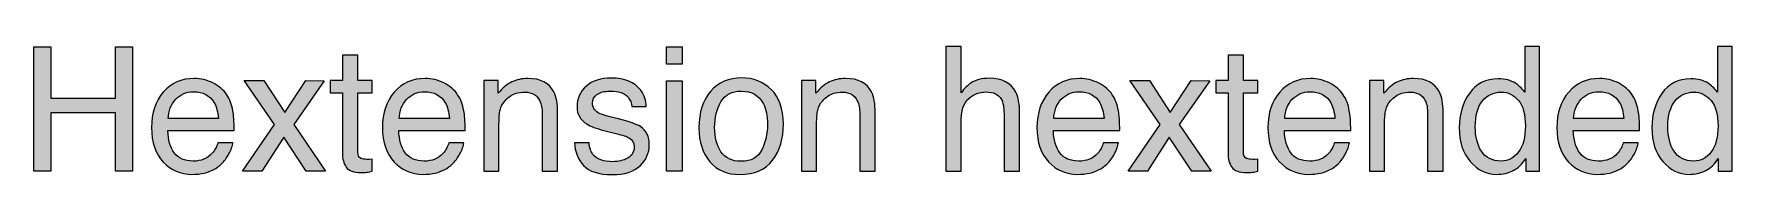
# Model space of a CAD drawing. Header units: millimetres. Extents: x 5.6 to 101.1, y 33.8 to 120.6.
# Drawn here: x 81.31 to 98.61, y 78.27 to 79.58 of the extents above; entities that cross this region are included whole.
import ezdxf

# ---------------------------------------------------------------- set-up
doc = ezdxf.new("R2010")
doc.units = ezdxf.units.MM
doc.layers.add('Text and Guidance', color=7, linetype='Continuous')

msp = doc.modelspace()

# ---------------------------------------------------------------- hatches: boundary and pattern name
at = {"layer": 'Text and Guidance', "true_color": 0x5994dc, "transparency": 33554687}
h = msp.add_hatch(color=153, dxfattribs=at)
edge = h.paths.add_edge_path(flags=0)
edge.add_spline(control_points=[(90.598, 79.58), (90.598, 79.58), (90.753, 79.58), (90.753, 79.58), (90.753, 79.58), (90.753, 79.108), (90.753, 79.108), (90.79, 79.154), (90.823, 79.187), (90.852, 79.206), (90.902, 79.238), (90.964, 79.255), (91.039, 79.255), (91.173, 79.255), (91.264, 79.208), (91.311, 79.114), (91.337, 79.063), (91.35, 78.992), (91.35, 78.902), (91.35, 78.902), (91.35, 78.31), (91.35, 78.31), (91.35, 78.31), (91.191, 78.31), (91.191, 78.31), (91.191, 78.31), (91.191, 78.891), (91.191, 78.891), (91.191, 78.959), (91.182, 79.009), (91.165, 79.04), (91.137, 79.091), (91.084, 79.116), (91.006, 79.116), (90.942, 79.116), (90.884, 79.094), (90.832, 79.05), (90.779, 79.006), (90.753, 78.922), (90.753, 78.799), (90.753, 78.799), (90.753, 78.31), (90.753, 78.31), (90.753, 78.31), (90.598, 78.31), (90.598, 78.31), (90.598, 78.31), (90.598, 79.58), (90.598, 79.58)], knot_values=[0, 0, 0, 0, 1, 1, 1, 2, 2, 2, 3, 3, 3, 4, 4, 4, 5, 5, 5, 6, 6, 6, 7, 7, 7, 8, 8, 8, 9, 9, 9, 10, 10, 10, 11, 11, 11, 12, 12, 12, 13, 13, 13, 14, 14, 14, 15, 15, 15, 16, 16, 16, 16], degree=3, periodic=1)
h = msp.add_hatch(color=153, dxfattribs=at)
edge = h.paths.add_edge_path(flags=0)
edge.add_spline(control_points=[(96.226, 79.249), (96.296, 79.249), (96.355, 79.234), (96.403, 79.204), (96.431, 79.187), (96.462, 79.157), (96.497, 79.114), (96.497, 79.114), (96.497, 79.58), (96.497, 79.58), (96.497, 79.58), (96.646, 79.58), (96.646, 79.58), (96.646, 79.58), (96.646, 78.31), (96.646, 78.31), (96.646, 78.31), (96.506, 78.31), (96.506, 78.31), (96.506, 78.31), (96.506, 78.438), (96.506, 78.438), (96.47, 78.382), (96.428, 78.34), (96.378, 78.315), (96.329, 78.29), (96.272, 78.277), (96.208, 78.277), (96.106, 78.277), (96.017, 78.321), (95.941, 78.407), (95.866, 78.493), (95.829, 78.608), (95.829, 78.752), (95.829, 78.886), (95.863, 79.003), (95.932, 79.101), (96, 79.2), (96.098, 79.249), (96.226, 79.249)], knot_values=[0, 0, 0, 0, 1, 1, 1, 2, 2, 2, 3, 3, 3, 4, 4, 4, 5, 5, 5, 6, 6, 6, 7, 7, 7, 8, 8, 8, 9, 9, 9, 10, 10, 10, 11, 11, 11, 12, 12, 12, 13, 13, 13, 13], degree=3, periodic=1)
edge = h.paths.add_edge_path(flags=0)
edge.add_spline(control_points=[(95.992, 78.76), (95.992, 78.662), (96.013, 78.579), (96.055, 78.512), (96.097, 78.446), (96.164, 78.413), (96.257, 78.413), (96.328, 78.413), (96.387, 78.443), (96.434, 78.505), (96.48, 78.567), (96.503, 78.655), (96.503, 78.771), (96.503, 78.887), (96.479, 78.974), (96.432, 79.03), (96.384, 79.086), (96.325, 79.114), (96.255, 79.114), (96.177, 79.114), (96.114, 79.084), (96.065, 79.024), (96.017, 78.964), (95.992, 78.876), (95.992, 78.76)], knot_values=[0, 0, 0, 0, 1, 1, 1, 2, 2, 2, 3, 3, 3, 4, 4, 4, 5, 5, 5, 6, 6, 6, 7, 7, 7, 8, 8, 8, 8], degree=3, periodic=1)
h = msp.add_hatch(color=153, dxfattribs=at)
edge = h.paths.add_edge_path(flags=0)
edge.add_spline(control_points=[(98.188, 79.249), (98.258, 79.249), (98.317, 79.234), (98.365, 79.204), (98.393, 79.187), (98.424, 79.157), (98.459, 79.114), (98.459, 79.114), (98.459, 79.58), (98.459, 79.58), (98.459, 79.58), (98.608, 79.58), (98.608, 79.58), (98.608, 79.58), (98.608, 78.31), (98.608, 78.31), (98.608, 78.31), (98.468, 78.31), (98.468, 78.31), (98.468, 78.31), (98.468, 78.438), (98.468, 78.438), (98.432, 78.382), (98.39, 78.34), (98.34, 78.315), (98.291, 78.29), (98.234, 78.277), (98.17, 78.277), (98.068, 78.277), (97.979, 78.321), (97.903, 78.407), (97.828, 78.493), (97.791, 78.608), (97.791, 78.752), (97.791, 78.886), (97.825, 79.003), (97.894, 79.101), (97.962, 79.2), (98.06, 79.249), (98.188, 79.249)], knot_values=[0, 0, 0, 0, 1, 1, 1, 2, 2, 2, 3, 3, 3, 4, 4, 4, 5, 5, 5, 6, 6, 6, 7, 7, 7, 8, 8, 8, 9, 9, 9, 10, 10, 10, 11, 11, 11, 12, 12, 12, 13, 13, 13, 13], degree=3, periodic=1)
edge = h.paths.add_edge_path(flags=0)
edge.add_spline(control_points=[(97.954, 78.76), (97.954, 78.662), (97.975, 78.579), (98.017, 78.512), (98.059, 78.446), (98.126, 78.413), (98.219, 78.413), (98.29, 78.413), (98.349, 78.443), (98.396, 78.505), (98.442, 78.567), (98.465, 78.655), (98.465, 78.771), (98.465, 78.887), (98.441, 78.974), (98.394, 79.03), (98.346, 79.086), (98.287, 79.114), (98.217, 79.114), (98.139, 79.114), (98.076, 79.084), (98.027, 79.024), (97.979, 78.964), (97.954, 78.876), (97.954, 78.76)], knot_values=[0, 0, 0, 0, 1, 1, 1, 2, 2, 2, 3, 3, 3, 4, 4, 4, 5, 5, 5, 6, 6, 6, 7, 7, 7, 8, 8, 8, 8], degree=3, periodic=1)
for points in [[(81.308, 79.575), (81.482, 79.575), (81.482, 79.052), (82.14, 79.052), (82.14, 79.575), (82.313, 79.575), (82.313, 78.31), (82.14, 78.31), (82.14, 78.902), (81.482, 78.902), (81.482, 78.31), (81.308, 78.31)], [(83.45, 79.232), (83.651, 79.232), (83.863, 78.908), (84.077, 79.232), (84.266, 79.228), (83.955, 78.783), (84.28, 78.31), (84.082, 78.31), (83.853, 78.656), (83.63, 78.31), (83.434, 78.31), (83.759, 78.783)], [(92.472, 79.232), (92.673, 79.232), (92.885, 78.908), (93.099, 79.232), (93.288, 79.228), (92.977, 78.783), (93.302, 78.31), (93.104, 78.31), (92.874, 78.656), (92.652, 78.31), (92.456, 78.31), (92.781, 78.783)]]:
    msp.add_hatch(color=153, dxfattribs=at).paths.add_polyline_path(points, flags=0)
h = msp.add_hatch(color=153, dxfattribs=at)
edge = h.paths.add_edge_path(flags=0)
edge.add_spline(control_points=[(84.451, 79.49), (84.451, 79.49), (84.608, 79.49), (84.608, 79.49), (84.608, 79.49), (84.608, 79.232), (84.608, 79.232), (84.608, 79.232), (84.755, 79.232), (84.755, 79.232), (84.755, 79.232), (84.755, 79.106), (84.755, 79.106), (84.755, 79.106), (84.608, 79.106), (84.608, 79.106), (84.608, 79.106), (84.608, 78.504), (84.608, 78.504), (84.608, 78.472), (84.619, 78.45), (84.641, 78.439), (84.653, 78.433), (84.673, 78.43), (84.701, 78.43), (84.701, 78.43), (84.725, 78.43), (84.725, 78.43), (84.725, 78.43), (84.755, 78.432), (84.755, 78.432), (84.755, 78.432), (84.755, 78.31), (84.755, 78.31), (84.737, 78.305), (84.719, 78.301), (84.7, 78.299), (84.68, 78.297), (84.66, 78.295), (84.637, 78.295), (84.565, 78.295), (84.516, 78.314), (84.49, 78.351), (84.464, 78.388), (84.451, 78.436), (84.451, 78.495), (84.451, 78.495), (84.451, 79.106), (84.451, 79.106), (84.451, 79.106), (84.326, 79.106), (84.326, 79.106), (84.326, 79.106), (84.326, 79.232), (84.326, 79.232), (84.326, 79.232), (84.451, 79.232), (84.451, 79.232), (84.451, 79.232), (84.451, 79.49), (84.451, 79.49)], knot_values=[0, 0, 0, 0, 1, 1, 1, 2, 2, 2, 3, 3, 3, 4, 4, 4, 5, 5, 5, 6, 6, 6, 7, 7, 7, 8, 8, 8, 9, 9, 9, 10, 10, 10, 11, 11, 11, 12, 12, 12, 13, 13, 13, 14, 14, 14, 15, 15, 15, 16, 16, 16, 17, 17, 17, 18, 18, 18, 19, 19, 19, 20, 20, 20, 20], degree=3, periodic=1)
h = msp.add_hatch(color=153, dxfattribs=at)
h.paths.add_polyline_path([(87.754, 79.228), (87.912, 79.228), (87.912, 78.31), (87.754, 78.31)], flags=0)
h.paths.add_polyline_path([(87.754, 79.575), (87.912, 79.575), (87.912, 79.4), (87.754, 79.4)], flags=0)
h = msp.add_hatch(color=153, dxfattribs=at)
edge = h.paths.add_edge_path(flags=0)
edge.add_spline(control_points=[(93.473, 79.49), (93.473, 79.49), (93.63, 79.49), (93.63, 79.49), (93.63, 79.49), (93.63, 79.232), (93.63, 79.232), (93.63, 79.232), (93.777, 79.232), (93.777, 79.232), (93.777, 79.232), (93.777, 79.106), (93.777, 79.106), (93.777, 79.106), (93.63, 79.106), (93.63, 79.106), (93.63, 79.106), (93.63, 78.504), (93.63, 78.504), (93.63, 78.472), (93.641, 78.45), (93.663, 78.439), (93.675, 78.433), (93.695, 78.43), (93.723, 78.43), (93.723, 78.43), (93.747, 78.43), (93.747, 78.43), (93.747, 78.43), (93.777, 78.432), (93.777, 78.432), (93.777, 78.432), (93.777, 78.31), (93.777, 78.31), (93.759, 78.305), (93.741, 78.301), (93.722, 78.299), (93.702, 78.297), (93.682, 78.295), (93.659, 78.295), (93.587, 78.295), (93.538, 78.314), (93.512, 78.351), (93.486, 78.388), (93.473, 78.436), (93.473, 78.495), (93.473, 78.495), (93.473, 79.106), (93.473, 79.106), (93.473, 79.106), (93.348, 79.106), (93.348, 79.106), (93.348, 79.106), (93.348, 79.232), (93.348, 79.232), (93.348, 79.232), (93.473, 79.232), (93.473, 79.232), (93.473, 79.232), (93.473, 79.49), (93.473, 79.49)], knot_values=[0, 0, 0, 0, 1, 1, 1, 2, 2, 2, 3, 3, 3, 4, 4, 4, 5, 5, 5, 6, 6, 6, 7, 7, 7, 8, 8, 8, 9, 9, 9, 10, 10, 10, 11, 11, 11, 12, 12, 12, 13, 13, 13, 14, 14, 14, 15, 15, 15, 16, 16, 16, 17, 17, 17, 18, 18, 18, 19, 19, 19, 20, 20, 20, 20], degree=3, periodic=1)
h = msp.add_hatch(color=153, dxfattribs=at)
edge = h.paths.add_edge_path(flags=0)
edge.add_spline(control_points=[(82.941, 79.253), (83.007, 79.253), (83.07, 79.238), (83.132, 79.207), (83.193, 79.176), (83.24, 79.137), (83.272, 79.088), (83.303, 79.041), (83.324, 78.987), (83.334, 78.925), (83.343, 78.882), (83.348, 78.815), (83.348, 78.722), (83.348, 78.722), (82.672, 78.722), (82.672, 78.722), (82.675, 78.628), (82.697, 78.553), (82.738, 78.496), (82.779, 78.44), (82.844, 78.412), (82.93, 78.412), (83.011, 78.412), (83.076, 78.438), (83.124, 78.492), (83.152, 78.523), (83.171, 78.559), (83.183, 78.599), (83.183, 78.599), (83.335, 78.599), (83.335, 78.599), (83.331, 78.566), (83.318, 78.528), (83.295, 78.486), (83.272, 78.445), (83.247, 78.411), (83.219, 78.384), (83.172, 78.338), (83.113, 78.307), (83.044, 78.291), (83.007, 78.282), (82.964, 78.277), (82.917, 78.277), (82.802, 78.277), (82.705, 78.319), (82.625, 78.403), (82.546, 78.486), (82.506, 78.603), (82.506, 78.754), (82.506, 78.902), (82.546, 79.022), (82.626, 79.114), (82.707, 79.207), (82.812, 79.253), (82.941, 79.253)], knot_values=[0, 0, 0, 0, 1, 1, 1, 2, 2, 2, 3, 3, 3, 4, 4, 4, 5, 5, 5, 6, 6, 6, 7, 7, 7, 8, 8, 8, 9, 9, 9, 10, 10, 10, 11, 11, 11, 12, 12, 12, 13, 13, 13, 14, 14, 14, 15, 15, 15, 16, 16, 16, 17, 17, 17, 18, 18, 18, 18], degree=3, periodic=1)
edge = h.paths.add_edge_path(flags=0)
edge.add_spline(control_points=[(83.189, 78.845), (83.182, 78.912), (83.168, 78.966), (83.145, 79.006), (83.102, 79.081), (83.031, 79.118), (82.932, 79.118), (82.861, 79.118), (82.801, 79.092), (82.753, 79.041), (82.705, 78.989), (82.679, 78.924), (82.676, 78.845), (82.676, 78.845), (83.189, 78.845), (83.189, 78.845)], knot_values=[0, 0, 0, 0, 1, 1, 1, 2, 2, 2, 3, 3, 3, 4, 4, 4, 5, 5, 5, 5], degree=3, periodic=1)
h = msp.add_hatch(color=153, dxfattribs=at)
edge = h.paths.add_edge_path(flags=0)
edge.add_spline(control_points=[(85.294, 79.253), (85.36, 79.253), (85.423, 79.238), (85.485, 79.207), (85.546, 79.176), (85.593, 79.137), (85.625, 79.088), (85.656, 79.041), (85.677, 78.987), (85.687, 78.925), (85.696, 78.882), (85.701, 78.815), (85.701, 78.722), (85.701, 78.722), (85.025, 78.722), (85.025, 78.722), (85.028, 78.628), (85.05, 78.553), (85.091, 78.496), (85.132, 78.44), (85.197, 78.412), (85.283, 78.412), (85.364, 78.412), (85.429, 78.438), (85.477, 78.492), (85.505, 78.523), (85.524, 78.559), (85.536, 78.599), (85.536, 78.599), (85.688, 78.599), (85.688, 78.599), (85.684, 78.566), (85.671, 78.528), (85.648, 78.486), (85.625, 78.445), (85.6, 78.411), (85.572, 78.384), (85.525, 78.338), (85.466, 78.307), (85.397, 78.291), (85.36, 78.282), (85.317, 78.277), (85.27, 78.277), (85.155, 78.277), (85.058, 78.319), (84.978, 78.403), (84.899, 78.486), (84.859, 78.603), (84.859, 78.754), (84.859, 78.902), (84.899, 79.022), (84.979, 79.114), (85.06, 79.207), (85.165, 79.253), (85.294, 79.253)], knot_values=[0, 0, 0, 0, 1, 1, 1, 2, 2, 2, 3, 3, 3, 4, 4, 4, 5, 5, 5, 6, 6, 6, 7, 7, 7, 8, 8, 8, 9, 9, 9, 10, 10, 10, 11, 11, 11, 12, 12, 12, 13, 13, 13, 14, 14, 14, 15, 15, 15, 16, 16, 16, 17, 17, 17, 18, 18, 18, 18], degree=3, periodic=1)
edge = h.paths.add_edge_path(flags=0)
edge.add_spline(control_points=[(85.542, 78.845), (85.535, 78.912), (85.521, 78.966), (85.498, 79.006), (85.455, 79.081), (85.384, 79.118), (85.285, 79.118), (85.214, 79.118), (85.154, 79.092), (85.106, 79.041), (85.058, 78.989), (85.032, 78.924), (85.029, 78.845), (85.029, 78.845), (85.542, 78.845), (85.542, 78.845)], knot_values=[0, 0, 0, 0, 1, 1, 1, 2, 2, 2, 3, 3, 3, 4, 4, 4, 5, 5, 5, 5], degree=3, periodic=1)
h = msp.add_hatch(color=153, dxfattribs=at)
edge = h.paths.add_edge_path(flags=0)
edge.add_spline(control_points=[(85.891, 79.232), (85.891, 79.232), (86.039, 79.232), (86.039, 79.232), (86.039, 79.232), (86.039, 79.102), (86.039, 79.102), (86.082, 79.156), (86.128, 79.194), (86.177, 79.218), (86.226, 79.241), (86.28, 79.253), (86.34, 79.253), (86.471, 79.253), (86.559, 79.207), (86.605, 79.116), (86.631, 79.066), (86.643, 78.995), (86.643, 78.902), (86.643, 78.902), (86.643, 78.31), (86.643, 78.31), (86.643, 78.31), (86.486, 78.31), (86.486, 78.31), (86.486, 78.31), (86.486, 78.891), (86.486, 78.891), (86.486, 78.948), (86.477, 78.993), (86.461, 79.027), (86.433, 79.085), (86.383, 79.114), (86.311, 79.114), (86.274, 79.114), (86.244, 79.11), (86.22, 79.102), (86.178, 79.09), (86.14, 79.065), (86.108, 79.027), (86.082, 78.996), (86.066, 78.965), (86.058, 78.932), (86.05, 78.9), (86.046, 78.853), (86.046, 78.793), (86.046, 78.793), (86.046, 78.31), (86.046, 78.31), (86.046, 78.31), (85.891, 78.31), (85.891, 78.31), (85.891, 78.31), (85.891, 79.232), (85.891, 79.232)], knot_values=[0, 0, 0, 0, 1, 1, 1, 2, 2, 2, 3, 3, 3, 4, 4, 4, 5, 5, 5, 6, 6, 6, 7, 7, 7, 8, 8, 8, 9, 9, 9, 10, 10, 10, 11, 11, 11, 12, 12, 12, 13, 13, 13, 14, 14, 14, 15, 15, 15, 16, 16, 16, 17, 17, 17, 18, 18, 18, 18], degree=3, periodic=1)
h = msp.add_hatch(color=153, dxfattribs=at)
edge = h.paths.add_edge_path(flags=0)
edge.add_spline(control_points=[(86.964, 78.599), (86.969, 78.548), (86.982, 78.508), (87.003, 78.481), (87.042, 78.431), (87.11, 78.406), (87.206, 78.406), (87.264, 78.406), (87.314, 78.418), (87.358, 78.443), (87.402, 78.468), (87.423, 78.507), (87.423, 78.559), (87.423, 78.599), (87.406, 78.629), (87.371, 78.649), (87.349, 78.662), (87.304, 78.677), (87.238, 78.693), (87.238, 78.693), (87.115, 78.724), (87.115, 78.724), (87.036, 78.744), (86.978, 78.766), (86.941, 78.79), (86.875, 78.832), (86.841, 78.89), (86.841, 78.964), (86.841, 79.051), (86.873, 79.122), (86.936, 79.176), (86.998, 79.23), (87.083, 79.257), (87.189, 79.257), (87.328, 79.257), (87.428, 79.216), (87.49, 79.134), (87.528, 79.083), (87.547, 79.027), (87.546, 78.967), (87.546, 78.967), (87.399, 78.967), (87.399, 78.967), (87.396, 79.002), (87.384, 79.034), (87.362, 79.063), (87.327, 79.104), (87.265, 79.124), (87.177, 79.124), (87.119, 79.124), (87.074, 79.113), (87.044, 79.09), (87.014, 79.068), (86.999, 79.038), (86.999, 79.002), (86.999, 78.961), (87.019, 78.929), (87.058, 78.905), (87.081, 78.891), (87.115, 78.878), (87.16, 78.867), (87.16, 78.867), (87.262, 78.842), (87.262, 78.842), (87.374, 78.815), (87.448, 78.789), (87.486, 78.764), (87.547, 78.724), (87.577, 78.662), (87.577, 78.577), (87.577, 78.495), (87.546, 78.424), (87.483, 78.364), (87.421, 78.305), (87.326, 78.275), (87.199, 78.275), (87.061, 78.275), (86.964, 78.306), (86.907, 78.368), (86.85, 78.43), (86.819, 78.508), (86.815, 78.599), (86.815, 78.599), (86.964, 78.599), (86.964, 78.599)], knot_values=[0, 0, 0, 0, 1, 1, 1, 2, 2, 2, 3, 3, 3, 4, 4, 4, 5, 5, 5, 6, 6, 6, 7, 7, 7, 8, 8, 8, 9, 9, 9, 10, 10, 10, 11, 11, 11, 12, 12, 12, 13, 13, 13, 14, 14, 14, 15, 15, 15, 16, 16, 16, 17, 17, 17, 18, 18, 18, 19, 19, 19, 20, 20, 20, 21, 21, 21, 22, 22, 22, 23, 23, 23, 24, 24, 24, 25, 25, 25, 26, 26, 26, 27, 27, 27, 28, 28, 28, 28], degree=3, periodic=1)
h = msp.add_hatch(color=153, dxfattribs=at)
edge = h.paths.add_edge_path(flags=0)
edge.add_spline(control_points=[(88.518, 79.259), (88.637, 79.259), (88.738, 79.22), (88.82, 79.14), (88.902, 79.061), (88.943, 78.945), (88.943, 78.791), (88.943, 78.642), (88.907, 78.519), (88.834, 78.422), (88.762, 78.325), (88.65, 78.276), (88.497, 78.276), (88.371, 78.276), (88.27, 78.319), (88.195, 78.405), (88.121, 78.491), (88.083, 78.606), (88.083, 78.751), (88.083, 78.906), (88.123, 79.029), (88.201, 79.121), (88.28, 79.213), (88.386, 79.259), (88.518, 79.259)], knot_values=[0, 0, 0, 0, 1, 1, 1, 2, 2, 2, 3, 3, 3, 4, 4, 4, 5, 5, 5, 6, 6, 6, 7, 7, 7, 8, 8, 8, 8], degree=3, periodic=1)
edge = h.paths.add_edge_path(flags=0)
edge.add_spline(control_points=[(88.512, 78.41), (88.615, 78.41), (88.685, 78.449), (88.724, 78.527), (88.762, 78.604), (88.781, 78.691), (88.781, 78.786), (88.781, 78.872), (88.767, 78.942), (88.74, 78.996), (88.696, 79.081), (88.621, 79.124), (88.514, 79.124), (88.419, 79.124), (88.35, 79.088), (88.307, 79.015), (88.264, 78.943), (88.243, 78.856), (88.243, 78.754), (88.243, 78.655), (88.264, 78.574), (88.307, 78.508), (88.35, 78.443), (88.419, 78.41), (88.512, 78.41)], knot_values=[0, 0, 0, 0, 1, 1, 1, 2, 2, 2, 3, 3, 3, 4, 4, 4, 5, 5, 5, 6, 6, 6, 7, 7, 7, 8, 8, 8, 8], degree=3, periodic=1)
h = msp.add_hatch(color=153, dxfattribs=at)
edge = h.paths.add_edge_path(flags=0)
edge.add_spline(control_points=[(89.127, 79.232), (89.127, 79.232), (89.274, 79.232), (89.274, 79.232), (89.274, 79.232), (89.274, 79.102), (89.274, 79.102), (89.318, 79.156), (89.364, 79.194), (89.413, 79.218), (89.462, 79.241), (89.516, 79.253), (89.576, 79.253), (89.707, 79.253), (89.795, 79.207), (89.841, 79.116), (89.866, 79.066), (89.879, 78.995), (89.879, 78.902), (89.879, 78.902), (89.879, 78.31), (89.879, 78.31), (89.879, 78.31), (89.721, 78.31), (89.721, 78.31), (89.721, 78.31), (89.721, 78.891), (89.721, 78.891), (89.721, 78.948), (89.713, 78.993), (89.696, 79.027), (89.669, 79.085), (89.619, 79.114), (89.547, 79.114), (89.51, 79.114), (89.48, 79.11), (89.456, 79.102), (89.414, 79.09), (89.376, 79.065), (89.344, 79.027), (89.318, 78.996), (89.301, 78.965), (89.294, 78.932), (89.286, 78.9), (89.282, 78.853), (89.282, 78.793), (89.282, 78.793), (89.282, 78.31), (89.282, 78.31), (89.282, 78.31), (89.127, 78.31), (89.127, 78.31), (89.127, 78.31), (89.127, 79.232), (89.127, 79.232)], knot_values=[0, 0, 0, 0, 1, 1, 1, 2, 2, 2, 3, 3, 3, 4, 4, 4, 5, 5, 5, 6, 6, 6, 7, 7, 7, 8, 8, 8, 9, 9, 9, 10, 10, 10, 11, 11, 11, 12, 12, 12, 13, 13, 13, 14, 14, 14, 15, 15, 15, 16, 16, 16, 17, 17, 17, 18, 18, 18, 18], degree=3, periodic=1)
h = msp.add_hatch(color=153, dxfattribs=at)
edge = h.paths.add_edge_path(flags=0)
edge.add_spline(control_points=[(91.963, 79.253), (92.029, 79.253), (92.092, 79.238), (92.154, 79.207), (92.215, 79.176), (92.262, 79.137), (92.294, 79.088), (92.325, 79.041), (92.346, 78.987), (92.356, 78.925), (92.365, 78.882), (92.37, 78.815), (92.37, 78.722), (92.37, 78.722), (91.694, 78.722), (91.694, 78.722), (91.697, 78.628), (91.719, 78.553), (91.76, 78.496), (91.801, 78.44), (91.865, 78.412), (91.952, 78.412), (92.033, 78.412), (92.098, 78.438), (92.146, 78.492), (92.173, 78.523), (92.193, 78.559), (92.204, 78.599), (92.204, 78.599), (92.357, 78.599), (92.357, 78.599), (92.353, 78.566), (92.339, 78.528), (92.317, 78.486), (92.294, 78.445), (92.269, 78.411), (92.241, 78.384), (92.194, 78.338), (92.135, 78.307), (92.066, 78.291), (92.028, 78.282), (91.986, 78.277), (91.939, 78.277), (91.824, 78.277), (91.727, 78.319), (91.647, 78.403), (91.567, 78.486), (91.527, 78.603), (91.527, 78.754), (91.527, 78.902), (91.568, 79.022), (91.648, 79.114), (91.728, 79.207), (91.833, 79.253), (91.963, 79.253)], knot_values=[0, 0, 0, 0, 1, 1, 1, 2, 2, 2, 3, 3, 3, 4, 4, 4, 5, 5, 5, 6, 6, 6, 7, 7, 7, 8, 8, 8, 9, 9, 9, 10, 10, 10, 11, 11, 11, 12, 12, 12, 13, 13, 13, 14, 14, 14, 15, 15, 15, 16, 16, 16, 17, 17, 17, 18, 18, 18, 18], degree=3, periodic=1)
edge = h.paths.add_edge_path(flags=0)
edge.add_spline(control_points=[(92.21, 78.845), (92.204, 78.912), (92.189, 78.966), (92.167, 79.006), (92.124, 79.081), (92.053, 79.118), (91.954, 79.118), (91.883, 79.118), (91.823, 79.092), (91.775, 79.041), (91.726, 78.989), (91.701, 78.924), (91.698, 78.845), (91.698, 78.845), (92.21, 78.845), (92.21, 78.845)], knot_values=[0, 0, 0, 0, 1, 1, 1, 2, 2, 2, 3, 3, 3, 4, 4, 4, 5, 5, 5, 5], degree=3, periodic=1)
h = msp.add_hatch(color=153, dxfattribs=at)
edge = h.paths.add_edge_path(flags=0)
edge.add_spline(control_points=[(94.316, 79.253), (94.382, 79.253), (94.445, 79.238), (94.507, 79.207), (94.568, 79.176), (94.615, 79.137), (94.647, 79.088), (94.678, 79.041), (94.699, 78.987), (94.709, 78.925), (94.718, 78.882), (94.723, 78.815), (94.723, 78.722), (94.723, 78.722), (94.047, 78.722), (94.047, 78.722), (94.05, 78.628), (94.072, 78.553), (94.113, 78.496), (94.154, 78.44), (94.218, 78.412), (94.305, 78.412), (94.386, 78.412), (94.451, 78.438), (94.499, 78.492), (94.526, 78.523), (94.546, 78.559), (94.557, 78.599), (94.557, 78.599), (94.71, 78.599), (94.71, 78.599), (94.706, 78.566), (94.692, 78.528), (94.67, 78.486), (94.647, 78.445), (94.622, 78.411), (94.594, 78.384), (94.547, 78.338), (94.488, 78.307), (94.419, 78.291), (94.381, 78.282), (94.339, 78.277), (94.292, 78.277), (94.177, 78.277), (94.08, 78.319), (94, 78.403), (93.92, 78.486), (93.88, 78.603), (93.88, 78.754), (93.88, 78.902), (93.921, 79.022), (94.001, 79.114), (94.081, 79.207), (94.186, 79.253), (94.316, 79.253)], knot_values=[0, 0, 0, 0, 1, 1, 1, 2, 2, 2, 3, 3, 3, 4, 4, 4, 5, 5, 5, 6, 6, 6, 7, 7, 7, 8, 8, 8, 9, 9, 9, 10, 10, 10, 11, 11, 11, 12, 12, 12, 13, 13, 13, 14, 14, 14, 15, 15, 15, 16, 16, 16, 17, 17, 17, 18, 18, 18, 18], degree=3, periodic=1)
edge = h.paths.add_edge_path(flags=0)
edge.add_spline(control_points=[(94.563, 78.845), (94.557, 78.912), (94.542, 78.966), (94.52, 79.006), (94.477, 79.081), (94.406, 79.118), (94.307, 79.118), (94.236, 79.118), (94.176, 79.092), (94.128, 79.041), (94.079, 78.989), (94.054, 78.924), (94.051, 78.845), (94.051, 78.845), (94.563, 78.845), (94.563, 78.845)], knot_values=[0, 0, 0, 0, 1, 1, 1, 2, 2, 2, 3, 3, 3, 4, 4, 4, 5, 5, 5, 5], degree=3, periodic=1)
h = msp.add_hatch(color=153, dxfattribs=at)
edge = h.paths.add_edge_path(flags=0)
edge.add_spline(control_points=[(94.913, 79.232), (94.913, 79.232), (95.06, 79.232), (95.06, 79.232), (95.06, 79.232), (95.06, 79.102), (95.06, 79.102), (95.104, 79.156), (95.15, 79.194), (95.199, 79.218), (95.248, 79.241), (95.302, 79.253), (95.362, 79.253), (95.493, 79.253), (95.581, 79.207), (95.627, 79.116), (95.652, 79.066), (95.665, 78.995), (95.665, 78.902), (95.665, 78.902), (95.665, 78.31), (95.665, 78.31), (95.665, 78.31), (95.507, 78.31), (95.507, 78.31), (95.507, 78.31), (95.507, 78.891), (95.507, 78.891), (95.507, 78.948), (95.499, 78.993), (95.482, 79.027), (95.455, 79.085), (95.405, 79.114), (95.333, 79.114), (95.296, 79.114), (95.266, 79.11), (95.242, 79.102), (95.2, 79.09), (95.162, 79.065), (95.13, 79.027), (95.104, 78.996), (95.088, 78.965), (95.08, 78.932), (95.072, 78.9), (95.068, 78.853), (95.068, 78.793), (95.068, 78.793), (95.068, 78.31), (95.068, 78.31), (95.068, 78.31), (94.913, 78.31), (94.913, 78.31), (94.913, 78.31), (94.913, 79.232), (94.913, 79.232)], knot_values=[0, 0, 0, 0, 1, 1, 1, 2, 2, 2, 3, 3, 3, 4, 4, 4, 5, 5, 5, 6, 6, 6, 7, 7, 7, 8, 8, 8, 9, 9, 9, 10, 10, 10, 11, 11, 11, 12, 12, 12, 13, 13, 13, 14, 14, 14, 15, 15, 15, 16, 16, 16, 17, 17, 17, 18, 18, 18, 18], degree=3, periodic=1)
h = msp.add_hatch(color=153, dxfattribs=at)
edge = h.paths.add_edge_path(flags=0)
edge.add_spline(control_points=[(97.259, 79.253), (97.325, 79.253), (97.388, 79.238), (97.45, 79.207), (97.511, 79.176), (97.558, 79.137), (97.59, 79.088), (97.621, 79.041), (97.642, 78.987), (97.652, 78.925), (97.661, 78.882), (97.666, 78.815), (97.666, 78.722), (97.666, 78.722), (96.99, 78.722), (96.99, 78.722), (96.993, 78.628), (97.015, 78.553), (97.056, 78.496), (97.097, 78.44), (97.161, 78.412), (97.248, 78.412), (97.329, 78.412), (97.394, 78.438), (97.442, 78.492), (97.469, 78.523), (97.489, 78.559), (97.5, 78.599), (97.5, 78.599), (97.653, 78.599), (97.653, 78.599), (97.649, 78.566), (97.635, 78.528), (97.613, 78.486), (97.59, 78.445), (97.565, 78.411), (97.537, 78.384), (97.489, 78.338), (97.431, 78.307), (97.362, 78.291), (97.324, 78.282), (97.282, 78.277), (97.235, 78.277), (97.12, 78.277), (97.023, 78.319), (96.943, 78.403), (96.863, 78.486), (96.823, 78.603), (96.823, 78.754), (96.823, 78.902), (96.864, 79.022), (96.944, 79.114), (97.024, 79.207), (97.129, 79.253), (97.259, 79.253)], knot_values=[0, 0, 0, 0, 1, 1, 1, 2, 2, 2, 3, 3, 3, 4, 4, 4, 5, 5, 5, 6, 6, 6, 7, 7, 7, 8, 8, 8, 9, 9, 9, 10, 10, 10, 11, 11, 11, 12, 12, 12, 13, 13, 13, 14, 14, 14, 15, 15, 15, 16, 16, 16, 17, 17, 17, 18, 18, 18, 18], degree=3, periodic=1)
edge = h.paths.add_edge_path(flags=0)
edge.add_spline(control_points=[(97.506, 78.845), (97.5, 78.912), (97.485, 78.966), (97.462, 79.006), (97.42, 79.081), (97.349, 79.118), (97.25, 79.118), (97.179, 79.118), (97.119, 79.092), (97.071, 79.041), (97.022, 78.989), (96.997, 78.924), (96.994, 78.845), (96.994, 78.845), (97.506, 78.845), (97.506, 78.845)], knot_values=[0, 0, 0, 0, 1, 1, 1, 2, 2, 2, 3, 3, 3, 4, 4, 4, 5, 5, 5, 5], degree=3, periodic=1)

# ---------------------------------------------------------------- linework, layer by layer
at = {"layer": 'Text and Guidance', "color": 153, "linetype": 'Continuous', "lineweight": 0, "true_color": 0x5994dc}
for points in [[(81.308, 79.575), (81.482, 79.575), (81.482, 79.052), (82.14, 79.052), (82.14, 79.575), (82.313, 79.575), (82.313, 78.31), (82.14, 78.31), (82.14, 78.902), (81.482, 78.902), (81.482, 78.31), (81.308, 78.31), (81.308, 79.575)], [(87.754, 79.575), (87.912, 79.575), (87.912, 79.4), (87.754, 79.4), (87.754, 79.575)], [(83.45, 79.232), (83.651, 79.232), (83.863, 78.908), (84.077, 79.232), (84.266, 79.228), (83.955, 78.783), (84.28, 78.31), (84.082, 78.31), (83.853, 78.656), (83.63, 78.31), (83.434, 78.31), (83.759, 78.783), (83.45, 79.232)], [(92.472, 79.232), (92.673, 79.232), (92.885, 78.908), (93.099, 79.232), (93.288, 79.228), (92.977, 78.783), (93.302, 78.31), (93.104, 78.31), (92.874, 78.656), (92.652, 78.31), (92.456, 78.31), (92.781, 78.783), (92.472, 79.232)], [(87.754, 79.228), (87.912, 79.228), (87.912, 78.31), (87.754, 78.31), (87.754, 79.228)]]:
    msp.add_lwpolyline(points, close=True, dxfattribs=at)
for points, knots in [([(90.598, 79.58), (90.598, 79.58), (90.753, 79.58), (90.753, 79.58), (90.753, 79.58), (90.753, 79.108), (90.753, 79.108), (90.79, 79.154), (90.823, 79.187), (90.852, 79.206), (90.902, 79.238), (90.964, 79.255), (91.039, 79.255), (91.173, 79.255), (91.264, 79.208), (91.311, 79.114), (91.337, 79.063), (91.35, 78.992), (91.35, 78.902), (91.35, 78.902), (91.35, 78.31), (91.35, 78.31), (91.35, 78.31), (91.191, 78.31), (91.191, 78.31), (91.191, 78.31), (91.191, 78.891), (91.191, 78.891), (91.191, 78.959), (91.182, 79.009), (91.165, 79.04), (91.137, 79.091), (91.084, 79.116), (91.006, 79.116), (90.942, 79.116), (90.884, 79.094), (90.832, 79.05), (90.779, 79.006), (90.753, 78.922), (90.753, 78.799), (90.753, 78.799), (90.753, 78.31), (90.753, 78.31), (90.753, 78.31), (90.598, 78.31), (90.598, 78.31), (90.598, 78.31), (90.598, 79.58), (90.598, 79.58)], [0, 0, 0, 0, 1, 1, 1, 2, 2, 2, 3, 3, 3, 4, 4, 4, 5, 5, 5, 6, 6, 6, 7, 7, 7, 8, 8, 8, 9, 9, 9, 10, 10, 10, 11, 11, 11, 12, 12, 12, 13, 13, 13, 14, 14, 14, 15, 15, 15, 16, 16, 16, 16]), ([(96.226, 79.249), (96.296, 79.249), (96.355, 79.234), (96.403, 79.204), (96.431, 79.187), (96.462, 79.157), (96.497, 79.114), (96.497, 79.114), (96.497, 79.58), (96.497, 79.58), (96.497, 79.58), (96.646, 79.58), (96.646, 79.58), (96.646, 79.58), (96.646, 78.31), (96.646, 78.31), (96.646, 78.31), (96.506, 78.31), (96.506, 78.31), (96.506, 78.31), (96.506, 78.438), (96.506, 78.438), (96.47, 78.382), (96.428, 78.34), (96.378, 78.315), (96.329, 78.29), (96.272, 78.277), (96.208, 78.277), (96.106, 78.277), (96.017, 78.321), (95.941, 78.407), (95.866, 78.493), (95.829, 78.608), (95.829, 78.752), (95.829, 78.886), (95.863, 79.003), (95.932, 79.101), (96, 79.2), (96.098, 79.249), (96.226, 79.249)], [0, 0, 0, 0, 1, 1, 1, 2, 2, 2, 3, 3, 3, 4, 4, 4, 5, 5, 5, 6, 6, 6, 7, 7, 7, 8, 8, 8, 9, 9, 9, 10, 10, 10, 11, 11, 11, 12, 12, 12, 13, 13, 13, 13]), ([(98.188, 79.249), (98.258, 79.249), (98.317, 79.234), (98.365, 79.204), (98.393, 79.187), (98.424, 79.157), (98.459, 79.114), (98.459, 79.114), (98.459, 79.58), (98.459, 79.58), (98.459, 79.58), (98.608, 79.58), (98.608, 79.58), (98.608, 79.58), (98.608, 78.31), (98.608, 78.31), (98.608, 78.31), (98.468, 78.31), (98.468, 78.31), (98.468, 78.31), (98.468, 78.438), (98.468, 78.438), (98.432, 78.382), (98.39, 78.34), (98.34, 78.315), (98.291, 78.29), (98.234, 78.277), (98.17, 78.277), (98.068, 78.277), (97.979, 78.321), (97.903, 78.407), (97.828, 78.493), (97.791, 78.608), (97.791, 78.752), (97.791, 78.886), (97.825, 79.003), (97.894, 79.101), (97.962, 79.2), (98.06, 79.249), (98.188, 79.249)], [0, 0, 0, 0, 1, 1, 1, 2, 2, 2, 3, 3, 3, 4, 4, 4, 5, 5, 5, 6, 6, 6, 7, 7, 7, 8, 8, 8, 9, 9, 9, 10, 10, 10, 11, 11, 11, 12, 12, 12, 13, 13, 13, 13]), ([(84.451, 79.49), (84.451, 79.49), (84.608, 79.49), (84.608, 79.49), (84.608, 79.49), (84.608, 79.232), (84.608, 79.232), (84.608, 79.232), (84.755, 79.232), (84.755, 79.232), (84.755, 79.232), (84.755, 79.106), (84.755, 79.106), (84.755, 79.106), (84.608, 79.106), (84.608, 79.106), (84.608, 79.106), (84.608, 78.504), (84.608, 78.504), (84.608, 78.472), (84.619, 78.45), (84.641, 78.439), (84.653, 78.433), (84.673, 78.43), (84.701, 78.43), (84.701, 78.43), (84.725, 78.43), (84.725, 78.43), (84.725, 78.43), (84.755, 78.432), (84.755, 78.432), (84.755, 78.432), (84.755, 78.31), (84.755, 78.31), (84.737, 78.305), (84.719, 78.301), (84.7, 78.299), (84.68, 78.297), (84.66, 78.295), (84.637, 78.295), (84.565, 78.295), (84.516, 78.314), (84.49, 78.351), (84.464, 78.388), (84.451, 78.436), (84.451, 78.495), (84.451, 78.495), (84.451, 79.106), (84.451, 79.106), (84.451, 79.106), (84.326, 79.106), (84.326, 79.106), (84.326, 79.106), (84.326, 79.232), (84.326, 79.232), (84.326, 79.232), (84.451, 79.232), (84.451, 79.232), (84.451, 79.232), (84.451, 79.49), (84.451, 79.49)], [0, 0, 0, 0, 1, 1, 1, 2, 2, 2, 3, 3, 3, 4, 4, 4, 5, 5, 5, 6, 6, 6, 7, 7, 7, 8, 8, 8, 9, 9, 9, 10, 10, 10, 11, 11, 11, 12, 12, 12, 13, 13, 13, 14, 14, 14, 15, 15, 15, 16, 16, 16, 17, 17, 17, 18, 18, 18, 19, 19, 19, 20, 20, 20, 20]), ([(93.473, 79.49), (93.473, 79.49), (93.63, 79.49), (93.63, 79.49), (93.63, 79.49), (93.63, 79.232), (93.63, 79.232), (93.63, 79.232), (93.777, 79.232), (93.777, 79.232), (93.777, 79.232), (93.777, 79.106), (93.777, 79.106), (93.777, 79.106), (93.63, 79.106), (93.63, 79.106), (93.63, 79.106), (93.63, 78.504), (93.63, 78.504), (93.63, 78.472), (93.641, 78.45), (93.663, 78.439), (93.675, 78.433), (93.695, 78.43), (93.723, 78.43), (93.723, 78.43), (93.747, 78.43), (93.747, 78.43), (93.747, 78.43), (93.777, 78.432), (93.777, 78.432), (93.777, 78.432), (93.777, 78.31), (93.777, 78.31), (93.759, 78.305), (93.741, 78.301), (93.722, 78.299), (93.702, 78.297), (93.682, 78.295), (93.659, 78.295), (93.587, 78.295), (93.538, 78.314), (93.512, 78.351), (93.486, 78.388), (93.473, 78.436), (93.473, 78.495), (93.473, 78.495), (93.473, 79.106), (93.473, 79.106), (93.473, 79.106), (93.348, 79.106), (93.348, 79.106), (93.348, 79.106), (93.348, 79.232), (93.348, 79.232), (93.348, 79.232), (93.473, 79.232), (93.473, 79.232), (93.473, 79.232), (93.473, 79.49), (93.473, 79.49)], [0, 0, 0, 0, 1, 1, 1, 2, 2, 2, 3, 3, 3, 4, 4, 4, 5, 5, 5, 6, 6, 6, 7, 7, 7, 8, 8, 8, 9, 9, 9, 10, 10, 10, 11, 11, 11, 12, 12, 12, 13, 13, 13, 14, 14, 14, 15, 15, 15, 16, 16, 16, 17, 17, 17, 18, 18, 18, 19, 19, 19, 20, 20, 20, 20]), ([(82.941, 79.253), (83.007, 79.253), (83.07, 79.238), (83.132, 79.207), (83.193, 79.176), (83.24, 79.137), (83.272, 79.088), (83.303, 79.041), (83.324, 78.987), (83.334, 78.925), (83.343, 78.882), (83.348, 78.815), (83.348, 78.722), (83.348, 78.722), (82.672, 78.722), (82.672, 78.722), (82.675, 78.628), (82.697, 78.553), (82.738, 78.496), (82.779, 78.44), (82.844, 78.412), (82.93, 78.412), (83.011, 78.412), (83.076, 78.438), (83.124, 78.492), (83.152, 78.523), (83.171, 78.559), (83.183, 78.599), (83.183, 78.599), (83.335, 78.599), (83.335, 78.599), (83.331, 78.566), (83.318, 78.528), (83.295, 78.486), (83.272, 78.445), (83.247, 78.411), (83.219, 78.384), (83.172, 78.338), (83.113, 78.307), (83.044, 78.291), (83.007, 78.282), (82.964, 78.277), (82.917, 78.277), (82.802, 78.277), (82.705, 78.319), (82.625, 78.403), (82.546, 78.486), (82.506, 78.603), (82.506, 78.754), (82.506, 78.902), (82.546, 79.022), (82.626, 79.114), (82.707, 79.207), (82.812, 79.253), (82.941, 79.253)], [0, 0, 0, 0, 1, 1, 1, 2, 2, 2, 3, 3, 3, 4, 4, 4, 5, 5, 5, 6, 6, 6, 7, 7, 7, 8, 8, 8, 9, 9, 9, 10, 10, 10, 11, 11, 11, 12, 12, 12, 13, 13, 13, 14, 14, 14, 15, 15, 15, 16, 16, 16, 17, 17, 17, 18, 18, 18, 18]), ([(85.294, 79.253), (85.36, 79.253), (85.423, 79.238), (85.485, 79.207), (85.546, 79.176), (85.593, 79.137), (85.625, 79.088), (85.656, 79.041), (85.677, 78.987), (85.687, 78.925), (85.696, 78.882), (85.701, 78.815), (85.701, 78.722), (85.701, 78.722), (85.025, 78.722), (85.025, 78.722), (85.028, 78.628), (85.05, 78.553), (85.091, 78.496), (85.132, 78.44), (85.197, 78.412), (85.283, 78.412), (85.364, 78.412), (85.429, 78.438), (85.477, 78.492), (85.505, 78.523), (85.524, 78.559), (85.536, 78.599), (85.536, 78.599), (85.688, 78.599), (85.688, 78.599), (85.684, 78.566), (85.671, 78.528), (85.648, 78.486), (85.625, 78.445), (85.6, 78.411), (85.572, 78.384), (85.525, 78.338), (85.466, 78.307), (85.397, 78.291), (85.36, 78.282), (85.317, 78.277), (85.27, 78.277), (85.155, 78.277), (85.058, 78.319), (84.978, 78.403), (84.899, 78.486), (84.859, 78.603), (84.859, 78.754), (84.859, 78.902), (84.899, 79.022), (84.979, 79.114), (85.06, 79.207), (85.165, 79.253), (85.294, 79.253)], [0, 0, 0, 0, 1, 1, 1, 2, 2, 2, 3, 3, 3, 4, 4, 4, 5, 5, 5, 6, 6, 6, 7, 7, 7, 8, 8, 8, 9, 9, 9, 10, 10, 10, 11, 11, 11, 12, 12, 12, 13, 13, 13, 14, 14, 14, 15, 15, 15, 16, 16, 16, 17, 17, 17, 18, 18, 18, 18]), ([(85.891, 79.232), (85.891, 79.232), (86.039, 79.232), (86.039, 79.232), (86.039, 79.232), (86.039, 79.102), (86.039, 79.102), (86.082, 79.156), (86.128, 79.194), (86.177, 79.218), (86.226, 79.241), (86.28, 79.253), (86.34, 79.253), (86.471, 79.253), (86.559, 79.207), (86.605, 79.116), (86.631, 79.066), (86.643, 78.995), (86.643, 78.902), (86.643, 78.902), (86.643, 78.31), (86.643, 78.31), (86.643, 78.31), (86.486, 78.31), (86.486, 78.31), (86.486, 78.31), (86.486, 78.891), (86.486, 78.891), (86.486, 78.948), (86.477, 78.993), (86.461, 79.027), (86.433, 79.085), (86.383, 79.114), (86.311, 79.114), (86.274, 79.114), (86.244, 79.11), (86.22, 79.102), (86.178, 79.09), (86.14, 79.065), (86.108, 79.027), (86.082, 78.996), (86.066, 78.965), (86.058, 78.932), (86.05, 78.9), (86.046, 78.853), (86.046, 78.793), (86.046, 78.793), (86.046, 78.31), (86.046, 78.31), (86.046, 78.31), (85.891, 78.31), (85.891, 78.31), (85.891, 78.31), (85.891, 79.232), (85.891, 79.232)], [0, 0, 0, 0, 1, 1, 1, 2, 2, 2, 3, 3, 3, 4, 4, 4, 5, 5, 5, 6, 6, 6, 7, 7, 7, 8, 8, 8, 9, 9, 9, 10, 10, 10, 11, 11, 11, 12, 12, 12, 13, 13, 13, 14, 14, 14, 15, 15, 15, 16, 16, 16, 17, 17, 17, 18, 18, 18, 18]), ([(86.964, 78.599), (86.969, 78.548), (86.982, 78.508), (87.003, 78.481), (87.042, 78.431), (87.11, 78.406), (87.206, 78.406), (87.264, 78.406), (87.314, 78.418), (87.358, 78.443), (87.402, 78.468), (87.423, 78.507), (87.423, 78.559), (87.423, 78.599), (87.406, 78.629), (87.371, 78.649), (87.349, 78.662), (87.304, 78.677), (87.238, 78.693), (87.238, 78.693), (87.115, 78.724), (87.115, 78.724), (87.036, 78.744), (86.978, 78.766), (86.941, 78.79), (86.875, 78.832), (86.841, 78.89), (86.841, 78.964), (86.841, 79.051), (86.873, 79.122), (86.936, 79.176), (86.998, 79.23), (87.083, 79.257), (87.189, 79.257), (87.328, 79.257), (87.428, 79.216), (87.49, 79.134), (87.528, 79.083), (87.547, 79.027), (87.546, 78.967), (87.546, 78.967), (87.399, 78.967), (87.399, 78.967), (87.396, 79.002), (87.384, 79.034), (87.362, 79.063), (87.327, 79.104), (87.265, 79.124), (87.177, 79.124), (87.119, 79.124), (87.074, 79.113), (87.044, 79.09), (87.014, 79.068), (86.999, 79.038), (86.999, 79.002), (86.999, 78.961), (87.019, 78.929), (87.058, 78.905), (87.081, 78.891), (87.115, 78.878), (87.16, 78.867), (87.16, 78.867), (87.262, 78.842), (87.262, 78.842), (87.374, 78.815), (87.448, 78.789), (87.486, 78.764), (87.547, 78.724), (87.577, 78.662), (87.577, 78.577), (87.577, 78.495), (87.546, 78.424), (87.483, 78.364), (87.421, 78.305), (87.326, 78.275), (87.199, 78.275), (87.061, 78.275), (86.964, 78.306), (86.907, 78.368), (86.85, 78.43), (86.819, 78.508), (86.815, 78.599), (86.815, 78.599), (86.964, 78.599), (86.964, 78.599)], [0, 0, 0, 0, 1, 1, 1, 2, 2, 2, 3, 3, 3, 4, 4, 4, 5, 5, 5, 6, 6, 6, 7, 7, 7, 8, 8, 8, 9, 9, 9, 10, 10, 10, 11, 11, 11, 12, 12, 12, 13, 13, 13, 14, 14, 14, 15, 15, 15, 16, 16, 16, 17, 17, 17, 18, 18, 18, 19, 19, 19, 20, 20, 20, 21, 21, 21, 22, 22, 22, 23, 23, 23, 24, 24, 24, 25, 25, 25, 26, 26, 26, 27, 27, 27, 28, 28, 28, 28]), ([(88.518, 79.259), (88.637, 79.259), (88.738, 79.22), (88.82, 79.14), (88.902, 79.061), (88.943, 78.945), (88.943, 78.791), (88.943, 78.642), (88.907, 78.519), (88.834, 78.422), (88.762, 78.325), (88.65, 78.276), (88.497, 78.276), (88.371, 78.276), (88.27, 78.319), (88.195, 78.405), (88.121, 78.491), (88.083, 78.606), (88.083, 78.751), (88.083, 78.906), (88.123, 79.029), (88.201, 79.121), (88.28, 79.213), (88.386, 79.259), (88.518, 79.259)], [0, 0, 0, 0, 1, 1, 1, 2, 2, 2, 3, 3, 3, 4, 4, 4, 5, 5, 5, 6, 6, 6, 7, 7, 7, 8, 8, 8, 8]), ([(89.127, 79.232), (89.127, 79.232), (89.274, 79.232), (89.274, 79.232), (89.274, 79.232), (89.274, 79.102), (89.274, 79.102), (89.318, 79.156), (89.364, 79.194), (89.413, 79.218), (89.462, 79.241), (89.516, 79.253), (89.576, 79.253), (89.707, 79.253), (89.795, 79.207), (89.841, 79.116), (89.866, 79.066), (89.879, 78.995), (89.879, 78.902), (89.879, 78.902), (89.879, 78.31), (89.879, 78.31), (89.879, 78.31), (89.721, 78.31), (89.721, 78.31), (89.721, 78.31), (89.721, 78.891), (89.721, 78.891), (89.721, 78.948), (89.713, 78.993), (89.696, 79.027), (89.669, 79.085), (89.619, 79.114), (89.547, 79.114), (89.51, 79.114), (89.48, 79.11), (89.456, 79.102), (89.414, 79.09), (89.376, 79.065), (89.344, 79.027), (89.318, 78.996), (89.301, 78.965), (89.294, 78.932), (89.286, 78.9), (89.282, 78.853), (89.282, 78.793), (89.282, 78.793), (89.282, 78.31), (89.282, 78.31), (89.282, 78.31), (89.127, 78.31), (89.127, 78.31), (89.127, 78.31), (89.127, 79.232), (89.127, 79.232)], [0, 0, 0, 0, 1, 1, 1, 2, 2, 2, 3, 3, 3, 4, 4, 4, 5, 5, 5, 6, 6, 6, 7, 7, 7, 8, 8, 8, 9, 9, 9, 10, 10, 10, 11, 11, 11, 12, 12, 12, 13, 13, 13, 14, 14, 14, 15, 15, 15, 16, 16, 16, 17, 17, 17, 18, 18, 18, 18]), ([(91.963, 79.253), (92.029, 79.253), (92.092, 79.238), (92.154, 79.207), (92.215, 79.176), (92.262, 79.137), (92.294, 79.088), (92.325, 79.041), (92.346, 78.987), (92.356, 78.925), (92.365, 78.882), (92.37, 78.815), (92.37, 78.722), (92.37, 78.722), (91.694, 78.722), (91.694, 78.722), (91.697, 78.628), (91.719, 78.553), (91.76, 78.496), (91.801, 78.44), (91.865, 78.412), (91.952, 78.412), (92.033, 78.412), (92.098, 78.438), (92.146, 78.492), (92.173, 78.523), (92.193, 78.559), (92.204, 78.599), (92.204, 78.599), (92.357, 78.599), (92.357, 78.599), (92.353, 78.566), (92.339, 78.528), (92.317, 78.486), (92.294, 78.445), (92.269, 78.411), (92.241, 78.384), (92.194, 78.338), (92.135, 78.307), (92.066, 78.291), (92.028, 78.282), (91.986, 78.277), (91.939, 78.277), (91.824, 78.277), (91.727, 78.319), (91.647, 78.403), (91.567, 78.486), (91.527, 78.603), (91.527, 78.754), (91.527, 78.902), (91.568, 79.022), (91.648, 79.114), (91.728, 79.207), (91.833, 79.253), (91.963, 79.253)], [0, 0, 0, 0, 1, 1, 1, 2, 2, 2, 3, 3, 3, 4, 4, 4, 5, 5, 5, 6, 6, 6, 7, 7, 7, 8, 8, 8, 9, 9, 9, 10, 10, 10, 11, 11, 11, 12, 12, 12, 13, 13, 13, 14, 14, 14, 15, 15, 15, 16, 16, 16, 17, 17, 17, 18, 18, 18, 18]), ([(94.316, 79.253), (94.382, 79.253), (94.445, 79.238), (94.507, 79.207), (94.568, 79.176), (94.615, 79.137), (94.647, 79.088), (94.678, 79.041), (94.699, 78.987), (94.709, 78.925), (94.718, 78.882), (94.723, 78.815), (94.723, 78.722), (94.723, 78.722), (94.047, 78.722), (94.047, 78.722), (94.05, 78.628), (94.072, 78.553), (94.113, 78.496), (94.154, 78.44), (94.218, 78.412), (94.305, 78.412), (94.386, 78.412), (94.451, 78.438), (94.499, 78.492), (94.526, 78.523), (94.546, 78.559), (94.557, 78.599), (94.557, 78.599), (94.71, 78.599), (94.71, 78.599), (94.706, 78.566), (94.692, 78.528), (94.67, 78.486), (94.647, 78.445), (94.622, 78.411), (94.594, 78.384), (94.547, 78.338), (94.488, 78.307), (94.419, 78.291), (94.381, 78.282), (94.339, 78.277), (94.292, 78.277), (94.177, 78.277), (94.08, 78.319), (94, 78.403), (93.92, 78.486), (93.88, 78.603), (93.88, 78.754), (93.88, 78.902), (93.921, 79.022), (94.001, 79.114), (94.081, 79.207), (94.186, 79.253), (94.316, 79.253)], [0, 0, 0, 0, 1, 1, 1, 2, 2, 2, 3, 3, 3, 4, 4, 4, 5, 5, 5, 6, 6, 6, 7, 7, 7, 8, 8, 8, 9, 9, 9, 10, 10, 10, 11, 11, 11, 12, 12, 12, 13, 13, 13, 14, 14, 14, 15, 15, 15, 16, 16, 16, 17, 17, 17, 18, 18, 18, 18]), ([(94.913, 79.232), (94.913, 79.232), (95.06, 79.232), (95.06, 79.232), (95.06, 79.232), (95.06, 79.102), (95.06, 79.102), (95.104, 79.156), (95.15, 79.194), (95.199, 79.218), (95.248, 79.241), (95.302, 79.253), (95.362, 79.253), (95.493, 79.253), (95.581, 79.207), (95.627, 79.116), (95.652, 79.066), (95.665, 78.995), (95.665, 78.902), (95.665, 78.902), (95.665, 78.31), (95.665, 78.31), (95.665, 78.31), (95.507, 78.31), (95.507, 78.31), (95.507, 78.31), (95.507, 78.891), (95.507, 78.891), (95.507, 78.948), (95.499, 78.993), (95.482, 79.027), (95.455, 79.085), (95.405, 79.114), (95.333, 79.114), (95.296, 79.114), (95.266, 79.11), (95.242, 79.102), (95.2, 79.09), (95.162, 79.065), (95.13, 79.027), (95.104, 78.996), (95.088, 78.965), (95.08, 78.932), (95.072, 78.9), (95.068, 78.853), (95.068, 78.793), (95.068, 78.793), (95.068, 78.31), (95.068, 78.31), (95.068, 78.31), (94.913, 78.31), (94.913, 78.31), (94.913, 78.31), (94.913, 79.232), (94.913, 79.232)], [0, 0, 0, 0, 1, 1, 1, 2, 2, 2, 3, 3, 3, 4, 4, 4, 5, 5, 5, 6, 6, 6, 7, 7, 7, 8, 8, 8, 9, 9, 9, 10, 10, 10, 11, 11, 11, 12, 12, 12, 13, 13, 13, 14, 14, 14, 15, 15, 15, 16, 16, 16, 17, 17, 17, 18, 18, 18, 18]), ([(97.259, 79.253), (97.325, 79.253), (97.388, 79.238), (97.45, 79.207), (97.511, 79.176), (97.558, 79.137), (97.59, 79.088), (97.621, 79.041), (97.642, 78.987), (97.652, 78.925), (97.661, 78.882), (97.666, 78.815), (97.666, 78.722), (97.666, 78.722), (96.99, 78.722), (96.99, 78.722), (96.993, 78.628), (97.015, 78.553), (97.056, 78.496), (97.097, 78.44), (97.161, 78.412), (97.248, 78.412), (97.329, 78.412), (97.394, 78.438), (97.442, 78.492), (97.469, 78.523), (97.489, 78.559), (97.5, 78.599), (97.5, 78.599), (97.653, 78.599), (97.653, 78.599), (97.649, 78.566), (97.635, 78.528), (97.613, 78.486), (97.59, 78.445), (97.565, 78.411), (97.537, 78.384), (97.489, 78.338), (97.431, 78.307), (97.362, 78.291), (97.324, 78.282), (97.282, 78.277), (97.235, 78.277), (97.12, 78.277), (97.023, 78.319), (96.943, 78.403), (96.863, 78.486), (96.823, 78.603), (96.823, 78.754), (96.823, 78.902), (96.864, 79.022), (96.944, 79.114), (97.024, 79.207), (97.129, 79.253), (97.259, 79.253)], [0, 0, 0, 0, 1, 1, 1, 2, 2, 2, 3, 3, 3, 4, 4, 4, 5, 5, 5, 6, 6, 6, 7, 7, 7, 8, 8, 8, 9, 9, 9, 10, 10, 10, 11, 11, 11, 12, 12, 12, 13, 13, 13, 14, 14, 14, 15, 15, 15, 16, 16, 16, 17, 17, 17, 18, 18, 18, 18]), ([(83.189, 78.845), (83.182, 78.912), (83.168, 78.966), (83.145, 79.006), (83.102, 79.081), (83.031, 79.118), (82.932, 79.118), (82.861, 79.118), (82.801, 79.092), (82.753, 79.041), (82.705, 78.989), (82.679, 78.924), (82.676, 78.845), (82.676, 78.845), (83.189, 78.845), (83.189, 78.845)], [0, 0, 0, 0, 1, 1, 1, 2, 2, 2, 3, 3, 3, 4, 4, 4, 5, 5, 5, 5]), ([(85.542, 78.845), (85.535, 78.912), (85.521, 78.966), (85.498, 79.006), (85.455, 79.081), (85.384, 79.118), (85.285, 79.118), (85.214, 79.118), (85.154, 79.092), (85.106, 79.041), (85.058, 78.989), (85.032, 78.924), (85.029, 78.845), (85.029, 78.845), (85.542, 78.845), (85.542, 78.845)], [0, 0, 0, 0, 1, 1, 1, 2, 2, 2, 3, 3, 3, 4, 4, 4, 5, 5, 5, 5]), ([(88.512, 78.41), (88.615, 78.41), (88.685, 78.449), (88.724, 78.527), (88.762, 78.604), (88.781, 78.691), (88.781, 78.786), (88.781, 78.872), (88.767, 78.942), (88.74, 78.996), (88.696, 79.081), (88.621, 79.124), (88.514, 79.124), (88.419, 79.124), (88.35, 79.088), (88.307, 79.015), (88.264, 78.943), (88.243, 78.856), (88.243, 78.754), (88.243, 78.655), (88.264, 78.574), (88.307, 78.508), (88.35, 78.443), (88.419, 78.41), (88.512, 78.41)], [0, 0, 0, 0, 1, 1, 1, 2, 2, 2, 3, 3, 3, 4, 4, 4, 5, 5, 5, 6, 6, 6, 7, 7, 7, 8, 8, 8, 8]), ([(92.21, 78.845), (92.204, 78.912), (92.189, 78.966), (92.167, 79.006), (92.124, 79.081), (92.053, 79.118), (91.954, 79.118), (91.883, 79.118), (91.823, 79.092), (91.775, 79.041), (91.726, 78.989), (91.701, 78.924), (91.698, 78.845), (91.698, 78.845), (92.21, 78.845), (92.21, 78.845)], [0, 0, 0, 0, 1, 1, 1, 2, 2, 2, 3, 3, 3, 4, 4, 4, 5, 5, 5, 5]), ([(94.563, 78.845), (94.557, 78.912), (94.542, 78.966), (94.52, 79.006), (94.477, 79.081), (94.406, 79.118), (94.307, 79.118), (94.236, 79.118), (94.176, 79.092), (94.128, 79.041), (94.079, 78.989), (94.054, 78.924), (94.051, 78.845), (94.051, 78.845), (94.563, 78.845), (94.563, 78.845)], [0, 0, 0, 0, 1, 1, 1, 2, 2, 2, 3, 3, 3, 4, 4, 4, 5, 5, 5, 5]), ([(95.992, 78.76), (95.992, 78.662), (96.013, 78.579), (96.055, 78.512), (96.097, 78.446), (96.164, 78.413), (96.257, 78.413), (96.328, 78.413), (96.387, 78.443), (96.434, 78.505), (96.48, 78.567), (96.503, 78.655), (96.503, 78.771), (96.503, 78.887), (96.479, 78.974), (96.432, 79.03), (96.384, 79.086), (96.325, 79.114), (96.255, 79.114), (96.177, 79.114), (96.114, 79.084), (96.065, 79.024), (96.017, 78.964), (95.992, 78.876), (95.992, 78.76)], [0, 0, 0, 0, 1, 1, 1, 2, 2, 2, 3, 3, 3, 4, 4, 4, 5, 5, 5, 6, 6, 6, 7, 7, 7, 8, 8, 8, 8]), ([(97.506, 78.845), (97.5, 78.912), (97.485, 78.966), (97.462, 79.006), (97.42, 79.081), (97.349, 79.118), (97.25, 79.118), (97.179, 79.118), (97.119, 79.092), (97.071, 79.041), (97.022, 78.989), (96.997, 78.924), (96.994, 78.845), (96.994, 78.845), (97.506, 78.845), (97.506, 78.845)], [0, 0, 0, 0, 1, 1, 1, 2, 2, 2, 3, 3, 3, 4, 4, 4, 5, 5, 5, 5]), ([(97.954, 78.76), (97.954, 78.662), (97.975, 78.579), (98.017, 78.512), (98.059, 78.446), (98.126, 78.413), (98.219, 78.413), (98.29, 78.413), (98.349, 78.443), (98.396, 78.505), (98.442, 78.567), (98.465, 78.655), (98.465, 78.771), (98.465, 78.887), (98.441, 78.974), (98.394, 79.03), (98.346, 79.086), (98.287, 79.114), (98.217, 79.114), (98.139, 79.114), (98.076, 79.084), (98.027, 79.024), (97.979, 78.964), (97.954, 78.876), (97.954, 78.76)], [0, 0, 0, 0, 1, 1, 1, 2, 2, 2, 3, 3, 3, 4, 4, 4, 5, 5, 5, 6, 6, 6, 7, 7, 7, 8, 8, 8, 8])]:
    msp.add_open_spline(points, degree=3, knots=knots, dxfattribs=at)

doc.saveas('drawing.dxf')
